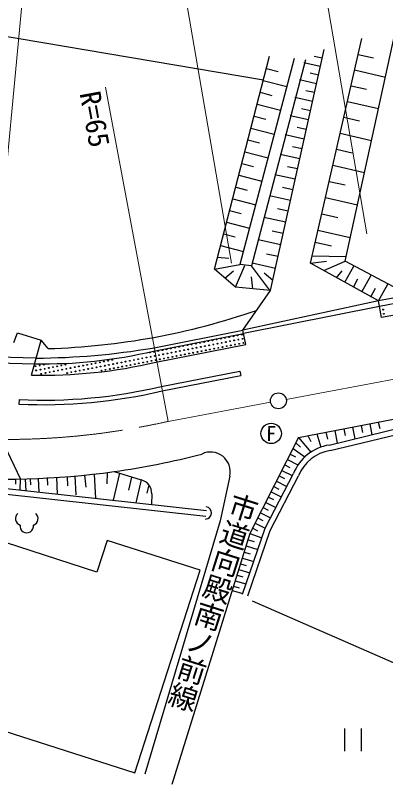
# Model space of a CAD drawing. Units: millimetres, scale not verified. Extents: x 40000 to 680000, y 20000 to 380000.
# Drawn here: x 143012 to 175643, y 242820 to 310659 of the extents above; entities that cross this region are included whole.
import ezdxf
from ezdxf.enums import TextEntityAlignment as Align

# ---------------------------------------------------------------- set-up
doc = ezdxf.new("R2010")
doc.units = ezdxf.units.MM
doc.header["$LTSCALE"] = 1000
doc.linetypes.add('CHAIN', pattern=[18.5, 12, -1.5, 3.5, -1.5])
for name, color, linetype, lineweight in [('M-BGD', 7, 'Continuous', 25), ('M-BMK', 2, 'CHAIN', 13), ('M-BMK-SRVR', 3, 'Continuous', 25), ('M-STR-HTXT', 7, 'Continuous', 13)]:
    doc.layers.add(name, color=color, linetype=linetype, lineweight=lineweight)
doc.styles.add('@ＭＳ ゴシック', font='')
doc.styles.add('ＭＳ ゴシック', font='')
doc.styles.get('@ＭＳ ゴシック').set_extended_font_data('@MS Gothic')
doc.styles.get('ＭＳ ゴシック').set_extended_font_data('MS Gothic')

msp = doc.modelspace()

# ---------------------------------------------------------------- linework, layer by layer
at = {"layer": 'M-BGD'}
for p, q in [((164870, 304949), (81588, 319081)), ((172064, 288974), (176435, 308883)), ((169013, 288808), (173545, 308617)), ((165485, 286402), (170216, 307655)), ((160562, 288287), (165414, 307054)), ((167580, 306853), (162808, 288688)), ((168582, 306733), (163810, 288567)), ((170046, 306885), (169338, 307042)), ((173225, 307220), (174580, 306910)), ((165138, 305982), (166174, 305714)), ((169883, 306151), (168442, 306471)), ((169716, 305394), (168982, 305557)), ((172910, 305844), (175631, 305222)), ((164864, 304926), (166933, 304391)), ((169547, 304634), (168052, 304966)), ((169374, 303851), (168613, 304019)), ((172593, 304457), (173960, 304145)), ((164592, 303873), (165624, 303606)), ((169199, 303064), (167649, 303408)), ((164320, 302820), (166381, 302288)), ((172276, 303069), (175021, 302441)), ((169020, 302253), (168231, 302428)), ((164049, 301772), (165077, 301506)), ((168839, 301439), (167232, 301795)), ((171956, 301670), (173334, 301355)), ((163778, 300723), (165830, 300193)), ((168653, 300599), (167835, 300780)), ((168467, 299757), (166800, 300126)), ((171635, 300270), (174405, 299636)), ((163508, 299678), (164532, 299414)), ((163238, 298634), (165282, 298106)), ((168274, 298887), (167426, 299075)), ((171312, 298858), (172704, 298540)), ((168081, 298015), (166353, 298398)), ((162969, 297593), (163989, 297330)), ((167881, 297115), (167002, 297310)), ((170989, 297446), (173784, 296806)), ((162700, 296553), (164736, 296027)), ((167681, 296212), (165890, 296609)), ((170664, 296022), (172067, 295701)), ((162432, 295516), (163448, 295254)), ((167475, 295281), (166563, 295483)), ((162164, 294480), (164192, 293956)), ((167268, 294346), (165411, 294757)), ((170338, 294596), (173157, 293952)), ((161897, 293447), (162909, 293186)), ((167054, 293382), (166109, 293591)), ((170009, 293160), (171425, 292836)), ((161630, 292415), (163650, 291893)), ((166840, 292414), (164915, 292841)), ((169680, 291722), (172525, 291071)), ((161364, 291387), (162372, 291126)), ((166619, 291416), (165639, 291633)), ((161098, 290358), (163110, 289838)), ((166397, 290415), (164402, 290857)), ((169439, 290669), (170868, 290343)), ((160833, 289334), (161838, 289251)), ((166168, 289381), (165153, 289606)), ((169162, 289457), (172160, 289409)), ((160562, 288287), (162808, 288688)), ((162407, 286683), (163237, 288611)), ((163810, 288567), (162808, 288688)), ((165495, 286345), (163810, 288567)), ((165938, 288345), (163871, 288803)), ((169013, 288808), (170436, 288980)), ((175005, 285473), (169013, 288808)), ((170190, 288153), (172064, 288974)), ((172052, 287117), (172853, 288555)), ((176831, 286462), (172064, 288974)), ((162407, 286683), (160562, 288287)), ((161485, 287485), (162228, 288124)), ((165701, 287275), (164935, 287930)), ((171316, 287526), (171800, 288135)), ((173557, 286279), (174377, 287752)), ((163938, 286543), (163809, 287605)), ((172804, 286698), (173209, 287426)), ((175005, 285473), (175835, 286964)), ((165485, 286402), (162407, 286683)), ((163065, 282886), (165485, 286402)), ((174327, 285851), (174741, 286596)), ((178577, 286161), (175005, 285473)), ((175005, 285473), (163065, 282886)), ((175094, 284981), (163120, 282607)), ((175269, 284016), (175005, 285473)), ((178259, 285591), (175094, 284981)), ((177617, 284441), (175269, 284016)), ((142868, 281814), (143198, 282663)), ((143198, 282663), (145288, 282022)), ((155102, 281322), (163065, 282886)), ((155192, 281057), (163120, 282607)), ((163312, 281625), (163065, 282886)), ((144422, 278940), (145288, 282022)), ((145914, 281269), (145288, 282022)), ((155403, 280080), (163312, 281625)), ((138481, 280192), (143452, 269771)), ((144841, 280433), (140335, 280546)), ((140145, 280057), (144701, 279934)), ((155865, 277928), (162806, 279285)), ((155950, 277537), (162883, 278892)), ((162806, 279285), (162883, 278892)), ((167978, 273438), (197128, 279041)), ((143349, 276777), (143330, 276377)), ((170666, 272764), (182099, 275546)), ((170763, 272273), (182198, 275056)), ((174998, 274786), (175125, 274213)), ((171951, 274201), (172071, 273607)), ((172726, 274350), (172925, 273314)), ((173489, 274496), (173609, 273877)), ((174250, 274642), (174434, 273681)), ((167978, 273438), (163689, 264956)), ((167978, 273438), (169056, 272144)), ((168786, 273594), (169050, 273076)), ((169592, 273748), (169930, 272579)), ((170384, 273900), (170512, 273271)), ((171174, 274052), (171387, 272940)), ((167730, 272948), (168140, 272589)), ((167482, 272458), (168513, 271716)), ((166992, 271488), (167914, 271021)), ((167237, 271973), (167701, 271738)), ((166749, 271008), (167208, 270776)), ((128135, 270475), (159854, 266986)), ((148252, 270030), (148342, 268363)), ((149109, 270112), (149232, 269055)), ((149963, 270204), (150068, 268062)), ((151115, 270346), (151075, 269334)), ((152174, 270286), (151617, 267892)), ((151719, 270428), (154085, 269688)), ((161909, 270013), (161067, 266083)), ((165017, 265441), (167518, 270258)), ((165478, 265244), (167973, 270051)), ((166266, 270053), (166720, 269824)), ((166507, 270528), (167419, 270067)), ((128049, 269981), (159800, 266489)), ((143022, 269764), (143016, 269308)), ((143424, 269771), (143412, 268834)), ((143864, 269780), (143923, 268694)), ((144320, 269793), (144348, 269268)), ((145012, 269818), (145077, 268625)), ((145810, 269898), (145847, 269218)), ((146623, 269942), (146704, 268429)), ((147562, 269993), (147607, 269160)), ((153254, 269948), (152980, 268793)), ((154085, 269688), (153631, 267670)), ((166026, 269578), (166928, 269122)), ((154787, 269268), (154604, 268522)), ((165789, 269108), (166237, 268882)), ((155027, 268465), (155009, 267519)), ((165316, 268174), (165759, 267950)), ((165551, 268639), (166443, 268188)), ((165081, 267709), (165963, 267264)), ((164616, 266790), (165488, 266349)), ((164849, 267249), (165287, 267028)), ((161067, 266083), (154410, 243747)), ((164386, 266335), (164820, 266115)), ((163032, 259627), (165017, 265441)), ((163929, 265430), (164357, 265213)), ((164156, 265880), (165018, 265444)), ((163689, 264956), (156792, 242820)), ((163505, 259465), (165478, 265244)), ((163689, 264956), (164726, 264590)), ((163520, 264415), (164044, 264259)), ((163184, 263334), (163699, 263180)), ((163349, 263865), (164374, 263559)), ((163019, 262804), (164015, 262507)), ((162859, 262293), (163366, 262141)), ((162547, 261291), (163047, 261142)), ((162700, 261783), (163669, 261494)), ((162394, 260800), (163336, 260519)), ((162127, 259942), (163046, 259668)), ((162246, 260326), (162739, 260179)), ((163875, 259018), (188196, 248412)), ((172025, 247783), (172025, 245783)), ((173525, 245783), (173525, 247783))]:
    msp.add_line(p, q, dxfattribs=at)
msp.add_lwpolyline([(130491, 263020), (128254, 256056), (129413, 255684), (128225, 251985), (153542, 243853), (159284, 261731), (151098, 264361), (150202, 261570), (140934, 264547), (139513, 260123)], close=True, dxfattribs=at)
for centre, radius in [((175419, 284713), 37.5), ((175490, 284345), 37.5), ((161489, 282218), 37.5), ((161857, 282290), 37.5), ((162225, 282362), 37.5), ((162593, 282434), 37.5), ((162961, 282506), 37.5), ((157808, 281499), 37.5), ((158176, 281571), 37.5), ((158545, 281643), 37.5), ((158913, 281715), 37.5), ((159281, 281787), 37.5), ((159649, 281859), 37.5), ((160017, 281931), 37.5), ((160089, 281563), 37.5), ((160385, 282003), 37.5), ((160457, 281635), 37.5), ((160753, 282074), 37.5), ((160825, 281706), 37.5), ((161121, 282146), 37.5), ((161193, 281778), 37.5), ((161561, 281850), 37.5), ((161929, 281922), 37.5), ((162001, 281554), 37.5), ((162297, 281994), 37.5), ((162369, 281626), 37.5), ((162665, 282066), 37.5), ((162737, 281698), 37.5), ((163033, 282138), 37.5), ((163105, 281770), 37.5), ((154864, 280924), 37.5), ((155232, 280995), 37.5), ((155600, 281067), 37.5), ((155968, 281139), 37.5), ((156336, 281211), 37.5), ((156408, 280843), 37.5), ((156704, 281283), 37.5), ((156776, 280915), 37.5), ((157072, 281355), 37.5), ((157144, 280987), 37.5), ((157440, 281427), 37.5), ((157512, 281059), 37.5), ((157880, 281131), 37.5), ((158248, 281203), 37.5), ((158320, 280835), 37.5), ((158616, 281275), 37.5), ((158688, 280907), 37.5), ((158984, 281347), 37.5), ((159056, 280979), 37.5), ((159353, 281419), 37.5), ((159424, 281051), 37.5), ((159721, 281491), 37.5), ((159793, 281123), 37.5), ((160161, 281195), 37.5), ((160529, 281266), 37.5), ((160897, 281338), 37.5), ((161265, 281410), 37.5), ((161633, 281482), 37.5), ((151184, 280204), 37.5), ((151552, 280276), 37.5), ((153096, 280196), 37.5), ((153464, 280268), 37.5), ((153832, 280340), 37.5), ((154200, 280412), 37.5), ((154568, 280484), 37.5), ((154936, 280556), 37.5), ((155008, 280187), 37.5), ((155304, 280627), 37.5), ((155376, 280259), 37.5), ((155672, 280699), 37.5), ((155744, 280331), 37.5), ((156040, 280771), 37.5), ((156112, 280403), 37.5), ((156480, 280475), 37.5), ((156848, 280547), 37.5), ((157216, 280619), 37.5), ((157584, 280691), 37.5), ((157952, 280763), 37.5), ((144783, 279717), 37.5), ((145151, 279789), 37.5), ((145519, 279861), 37.5), ((145591, 279493), 37.5), ((145959, 279565), 37.5), ((146327, 279637), 37.5), ((146695, 279709), 37.5), ((147063, 279781), 37.5), ((147432, 279853), 37.5), ((147503, 279485), 37.5), ((147871, 279557), 37.5), ((148240, 279629), 37.5), ((148608, 279701), 37.5), ((148976, 279773), 37.5), ((149344, 279845), 37.5), ((149416, 279477), 37.5), ((149712, 279916), 37.5), ((149784, 279548), 37.5), ((150080, 279988), 37.5), ((150152, 279620), 37.5), ((150448, 280060), 37.5), ((150520, 279692), 37.5), ((150816, 280132), 37.5), ((150888, 279764), 37.5), ((151256, 279836), 37.5), ((151328, 279468), 37.5), ((151624, 279908), 37.5), ((151696, 279540), 37.5), ((151992, 279980), 37.5), ((152064, 279612), 37.5), ((152360, 280052), 37.5), ((152432, 279684), 37.5), ((152728, 280124), 37.5), ((152800, 279756), 37.5), ((153168, 279828), 37.5), ((153536, 279900), 37.5), ((153904, 279972), 37.5), ((154272, 280044), 37.5), ((154640, 280116), 37.5), ((144855, 279349), 37.5), ((145223, 279421), 37.5), ((145295, 279053), 37.5), ((145663, 279125), 37.5), ((146031, 279197), 37.5), ((146399, 279269), 37.5), ((146767, 279341), 37.5), ((147135, 279413), 37.5), ((147575, 279117), 37.5), ((147943, 279189), 37.5), ((148311, 279261), 37.5), ((148679, 279333), 37.5), ((149048, 279405), 37.5), ((150592, 279324), 37.5), ((150960, 279396), 37.5), ((165554, 273792), 900)]:
    msp.add_circle(centre, radius, dxfattribs=at)
for centre, radius, start, end in [((143963, 343519), 62280, 271.79459, 289.0342), ((145484, 322165), 42238, 268.93838, 283.28733), ((144483, 344243), 63811, 270.32191, 279.57981), ((145484, 322165), 43238, 268.59279, 283.26141), ((145484, 322165), 45838, 267.30673, 283.19803), ((145484, 322165), 45438, 267.30673, 283.20743), ((142166, 338259), 68500, 252.16719, 278.01717), ((171286, 268755), 4057, 98.79394, 158.25815), ((160209, 270408), 1745, 346.90851, 116.35916), ((171286, 268755), 3557, 98.46189, 158.64591), ((142166, 338259), 68500, 278.01717, 284.60177), ((153846, 268529), 1183, 356.86898, 78.35893), ((159740, 266781), 556, 273.81508, 79.94066), ((143613, 266282), 600, 131.41945, 251.14243), ((144413, 266282), 600, 288.85757, 48.58055), ((144013, 265632), 600, 172.14016, 7.85984)]:
    msp.add_arc(centre, radius, start, end, dxfattribs=at)
at = {"layer": 'M-BMK'}
for p, q in [((166883, 276795), (196444, 282308)), ((156466, 274851), (165507, 276538))]:
    msp.add_line(p, q, dxfattribs=at)
msp.add_arc((142166, 338259), 65000, 252.22299, 282.70906, dxfattribs=at)
at = {"layer": 'M-BMK-SRVR'}
msp.add_circle((166195, 276666), 700, dxfattribs=at)
at = {"layer": 'M-STR-HTXT'}
for p, q in [((173991, 291387), (168690, 322314)), ((162052, 288800), (156660, 320252)), ((156466, 274851), (150965, 304343))]:
    msp.add_line(p, q, dxfattribs=at)
msp.add_lwpolyline([(140334, 277481), (144826, 324719), (124619, 324719)], dxfattribs=at)

# ---------------------------------------------------------------- texts
at = {"layer": 'M-BGD', "style": 'ＭＳ ゴシック'}
msp.add_text('F', height=1320, rotation=359.086, dxfattribs=at).set_placement((165554, 273792), align=Align.MIDDLE_CENTER)
at = {"layer": 'M-BGD', "style": '@ＭＳ ゴシック'}
msp.add_text('市道向殿南ノ前線', height=1833, rotation=252.406, dxfattribs=at).set_placement((157416, 249362), align=Align.MIDDLE_RIGHT)
at = {"layer": 'M-STR-HTXT', "style": 'ＭＳ ゴシック'}
msp.add_text('R=65', height=1833, rotation=280.482, dxfattribs=at).set_placement((148124, 303692), align=Align.BOTTOM_LEFT)

doc.saveas('drawing.dxf')
